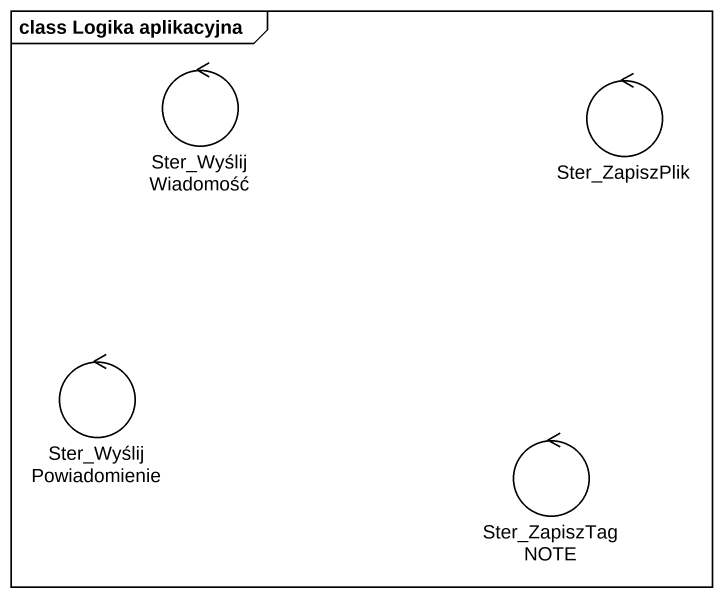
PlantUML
@startuml
mainframe class Logika aplikacyjna
control Ster_WyślijWiadomość
control Ster_ZapiszPlik
control Ster_WyślijPowiadomienie
control Ster_ZapiszTagNOTE
@enduml
